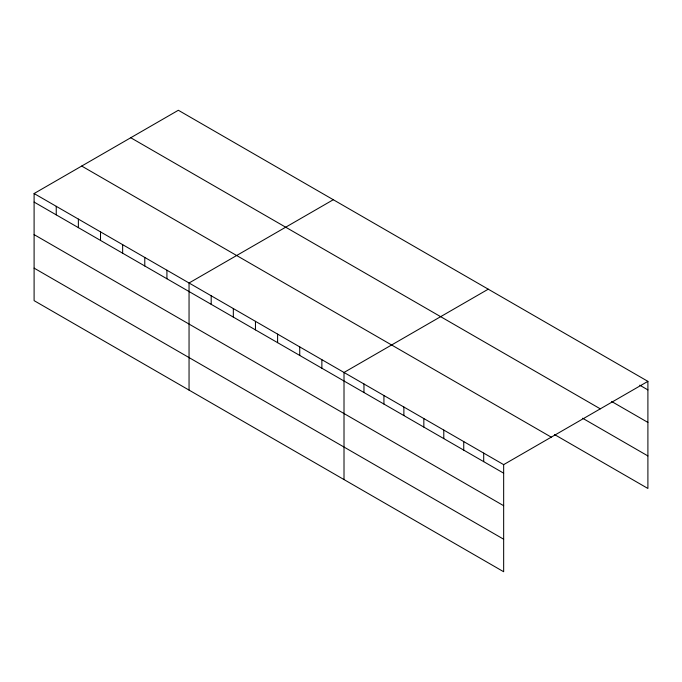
<?xml version="1.0" encoding="UTF-8"?>
<svg xmlns="http://www.w3.org/2000/svg" width="682" height="682" viewBox="0 0 682 682"><rect width="100%" height="100%" fill="white"/><g stroke="black" fill="none" stroke-linecap="round" stroke-linejoin="round"><path stroke-width="1.02" d="M34.1 193.535L503.657 464.638L503.657 571.738L34.1 300.643L34.1 193.535L178.343 110.262L647.9 381.357L647.9 488.465L554.466 434.519M333.293 199.724L189.05 282.996L189.05 390.104M488.252 289.185L344.009 372.466L344.009 479.565M503.657 464.638L647.9 381.357M639.733 385.185L647.9 389.899M611.618 401.476L647.9 422.422M130.739 137.738L600.296 408.842M582.59 418.228L647.9 455.934M81.704 166.058L551.261 437.153M34.1 202.077L503.657 473.172M34.1 234.608L503.657 505.703M34.1 268.12L503.657 539.215M483.7 453.112L483.7 461.654M463.743 441.595L463.743 450.129M443.786 430.069L443.786 438.611M423.837 418.552L423.837 427.085M403.88 407.026L403.88 415.568M383.923 395.509L383.923 404.042M363.966 383.983L363.966 392.525M321.87 359.678L321.87 368.22M299.739 346.899L299.739 355.441M277.6 334.12L277.6 342.662M255.46 321.341L255.46 329.883M233.329 308.562L233.329 317.104M211.19 295.783L211.19 304.317M166.92 270.217L166.92 278.759M144.78 257.438L144.78 265.98M122.649 244.659L122.649 253.201M100.51 231.88L100.51 240.422M78.37 219.101L78.37 227.643M56.239 206.314L56.239 214.856"/></g></svg>
